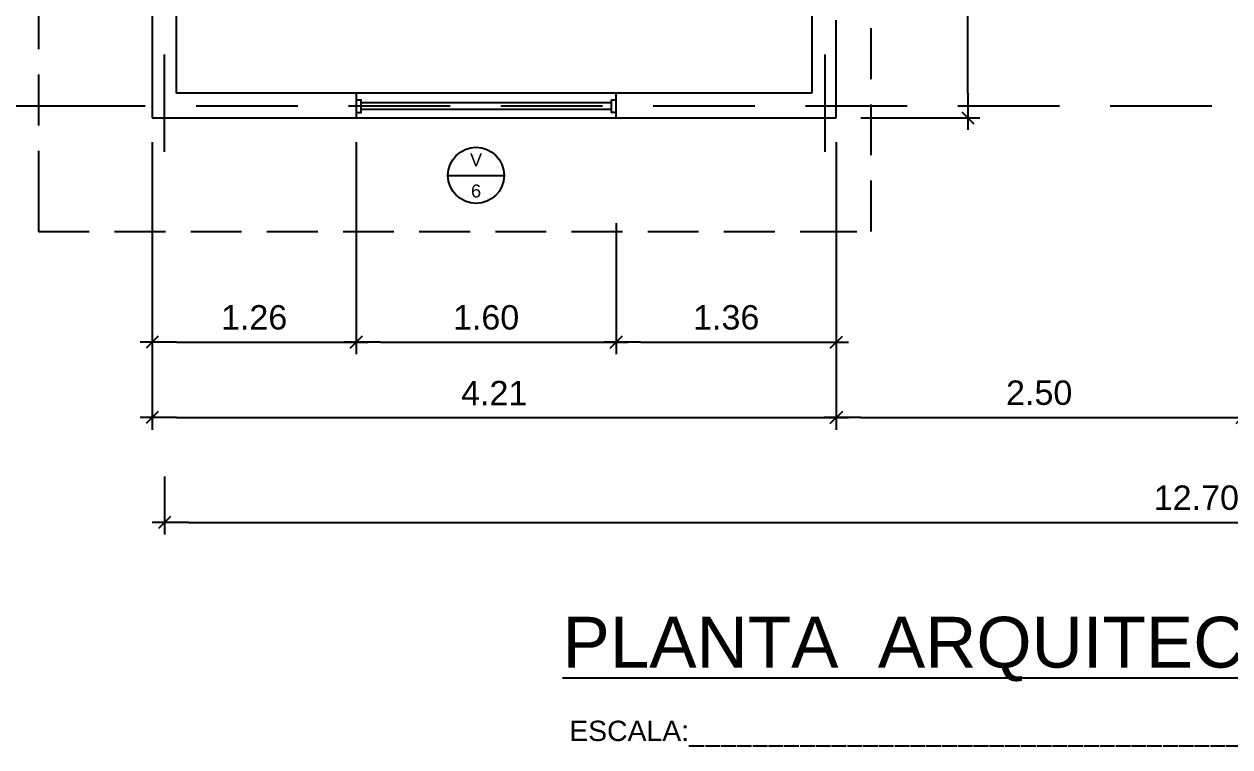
# Model space of a CAD drawing. Header units: millimetres. Extents: x 3 to 131, y 46 to 75.
# Drawn here: x 110.75 to 118.17, y 45.56 to 50.01 of the extents above; entities that cross this region are included whole.
import ezdxf
from ezdxf.enums import TextEntityAlignment as Align

# ---------------------------------------------------------------- set-up
doc = ezdxf.new("R2010")
doc.units = ezdxf.units.MM
doc.header["$LTSCALE"] = 0.5
doc.linetypes.add('CENTER2', pattern=[28.575, 19.05, -3.175, 3.175, -3.175])
doc.linetypes.add('HIDDEN2', pattern=[0.1875, 0.125, -0.0625])
for name, color, linetype in [('COTAS', 1, 'Continuous'), ('EJES', 251, 'CENTER2'), ('Paredes', 5, 'Continuous'), ('SIMPUERTASYVENTANAS', 2, 'Continuous'), ('TECHO', 2, 'Continuous'), ('VENTANA', 2, 'Continuous')]:
    doc.layers.add(name, color=color, linetype=linetype)
doc.styles.add('A', font='arial.ttf')
doc.styles.add('arial', font='arial.ttf')
doc.styles.add('ROMANS', font='romans.shx')
doc.styles.add('Swis721', font='swissk.ttf')
doc.dimstyles.new('DIM 75', dxfattribs={"dimscale": 0, "dimtxt": 0.15, "dimasz": 0.15, "dimexe": 0.075, "dimexo": 0.15, "dimgap": 0.075, "dimtad": 1, "dimzin": 0, "dimdsep": 46, "dimtxsty": 'ROMANS', "dimblk": 'COTA', "dimcen": 0.075, "dimdle": 0.075, "dimclrd": 256, "dimclre": 256, "dimclrt": 256, "dimaunit": 1, "dimadec": 0, "dimazin": 0, "dimtfac": 0.75, "dimtix": 1, "dimtmove": 2, "dimatfit": 3, "dimfxl": 0.075, "dimtvp": 1.5, "dimtolj": 1, "dimtzin": 0, "dimarcsym": 0})

# ---------------------------------------------------------------- blocks, each defined once
blk = doc.blocks.new('TECHO')
at = {"layer": 'TECHO', "color": 8, "linetype": 'HIDDEN2', "ltscale": 5}
blk.add_lwpolyline([(4.16, 59.2505), (4.16, 59.2505), (0.4142, 59.2505), (0, 59.2505), (0, 49.1603), (0, 48.9104), (4.7242, 48.9104), (5.1242, 48.9104), (5.1242, 52.6453)], dxfattribs=at)
blk = doc.blocks.new('COTA')
at = {"color": 4}
blk.add_line((-0.247, -0.249), (0.247, 0.249), dxfattribs=at)
at = {"color": 1}
blk.add_line((-1.001, -0.001), (0.495, -0.001), dxfattribs=at)
blk = doc.blocks.new('*D137')
at = {"layer": 'COTAS', "lineweight": -2, "transparency": 16777216}
for p, q in [((111.5339, 49.2828), (111.5339, 47.9768)), ((112.7889, 49.2828), (112.7889, 47.9768)), ((111.6839, 48.0518), (112.6389, 48.0518))]:
    blk.add_line(p, q, dxfattribs=at)
at = {"layer": 'DEFPOINTS', "color": 0, "transparency": 16777216}
for p in [(111.5339, 49.4328), (112.7889, 49.4328), (112.7889, 48.0518)]:
    blk.add_point(p, dxfattribs=at)
at = {"layer": 'COTAS', "lineweight": -2, "transparency": 16777216, "xscale": 0.15, "yscale": 0.15, "zscale": 0.15, "rotation": 180}
blk.add_blockref('COTA', (111.5339, 48.0518), dxfattribs=at)
at = {"layer": 'COTAS', "lineweight": -2, "transparency": 16777216, "xscale": 0.15, "yscale": 0.15, "zscale": 0.15}
blk.add_blockref('COTA', (112.7889, 48.0518), dxfattribs=at)
at = {"layer": 'COTAS', "transparency": 16777216, "insert": (112.1614, 48.2033), "char_height": 0.15, "attachment_point": 5, "style": 'A'}
blk.add_mtext('\\A1;1.26', dxfattribs=at)
blk = doc.blocks.new('*D103')
at = {"layer": 'COTAS', "lineweight": -2, "transparency": 16777216}
for p, q in [((112.7889, 48.7828), (112.7889, 47.9768)), ((114.3889, 48.7828), (114.3889, 47.9768)), ((112.9389, 48.0518), (114.2389, 48.0518))]:
    blk.add_line(p, q, dxfattribs=at)
at = {"layer": 'DEFPOINTS', "color": 0, "transparency": 16777216}
for p in [(112.7889, 48.9328), (114.3889, 48.9328), (114.3889, 48.0518)]:
    blk.add_point(p, dxfattribs=at)
at = {"layer": 'COTAS', "lineweight": -2, "transparency": 16777216, "xscale": 0.15, "yscale": 0.15, "zscale": 0.15, "rotation": 180}
blk.add_blockref('COTA', (112.7889, 48.0518), dxfattribs=at)
at = {"layer": 'COTAS', "lineweight": -2, "transparency": 16777216, "xscale": 0.15, "yscale": 0.15, "zscale": 0.15}
blk.add_blockref('COTA', (114.3889, 48.0518), dxfattribs=at)
at = {"layer": 'COTAS', "transparency": 16777216, "insert": (113.5889, 48.2033), "char_height": 0.15, "attachment_point": 5, "style": 'A'}
blk.add_mtext('\\A1;1.60', dxfattribs=at)
blk = doc.blocks.new('*D104')
at = {"layer": 'COTAS', "lineweight": -2, "transparency": 16777216}
for p, q in [((114.3889, 48.7828), (114.3889, 47.9768)), ((115.7439, 48.7828), (115.7439, 47.9768)), ((114.5389, 48.0518), (115.5939, 48.0518))]:
    blk.add_line(p, q, dxfattribs=at)
at = {"layer": 'DEFPOINTS', "color": 0, "transparency": 16777216}
for p in [(114.3889, 48.9328), (115.7439, 48.9328), (115.7439, 48.0518)]:
    blk.add_point(p, dxfattribs=at)
at = {"layer": 'COTAS', "lineweight": -2, "transparency": 16777216, "xscale": 0.15, "yscale": 0.15, "zscale": 0.15, "rotation": 180}
blk.add_blockref('COTA', (114.3889, 48.0518), dxfattribs=at)
at = {"layer": 'COTAS', "lineweight": -2, "transparency": 16777216, "xscale": 0.15, "yscale": 0.15, "zscale": 0.15}
blk.add_blockref('COTA', (115.7439, 48.0518), dxfattribs=at)
at = {"layer": 'COTAS', "transparency": 16777216, "insert": (115.0664, 48.2034), "char_height": 0.15, "attachment_point": 5, "style": 'A'}
blk.add_mtext('\\A1;1.36', dxfattribs=at)
blk = doc.blocks.new('*D138')
at = {"layer": 'COTAS', "lineweight": -2, "transparency": 16777216}
for p, q in [((115.7439, 49.2828), (115.7439, 47.513)), ((111.5339, 48.5828), (111.5339, 47.513)), ((111.6839, 47.588), (115.5939, 47.588))]:
    blk.add_line(p, q, dxfattribs=at)
at = {"layer": 'DEFPOINTS', "color": 0, "transparency": 16777216}
for p in [(115.7439, 49.4328), (111.5339, 48.7328), (115.7439, 47.588)]:
    blk.add_point(p, dxfattribs=at)
at = {"layer": 'COTAS', "lineweight": -2, "transparency": 16777216, "xscale": 0.15, "yscale": 0.15, "zscale": 0.15, "rotation": 180}
blk.add_blockref('COTA', (111.5339, 47.588), dxfattribs=at)
at = {"layer": 'COTAS', "lineweight": -2, "transparency": 16777216, "xscale": 0.15, "yscale": 0.15, "zscale": 0.15}
blk.add_blockref('COTA', (115.7439, 47.588), dxfattribs=at)
at = {"layer": 'COTAS', "transparency": 16777216, "insert": (113.6389, 47.7384), "char_height": 0.15, "attachment_point": 5, "style": 'A'}
blk.add_mtext('\\A1;4.21', dxfattribs=at)
blk = doc.blocks.new('*D112')
at = {"layer": 'COTAS', "lineweight": -2, "transparency": 16777216}
for p, q in [((118.2405, 49.8337), (118.2405, 47.513)), ((115.7439, 49.2828), (115.7439, 47.513)), ((115.8939, 47.588), (118.0905, 47.588))]:
    blk.add_line(p, q, dxfattribs=at)
at = {"layer": 'DEFPOINTS', "color": 0, "transparency": 16777216}
for p in [(118.2405, 49.9837), (115.7439, 49.4328), (118.2405, 47.588)]:
    blk.add_point(p, dxfattribs=at)
at = {"layer": 'COTAS', "lineweight": -2, "transparency": 16777216, "xscale": 0.15, "yscale": 0.15, "zscale": 0.15, "rotation": 180}
blk.add_blockref('COTA', (115.7439, 47.588), dxfattribs=at)
at = {"layer": 'COTAS', "lineweight": -2, "transparency": 16777216, "xscale": 0.15, "yscale": 0.15, "zscale": 0.15}
blk.add_blockref('COTA', (118.2405, 47.588), dxfattribs=at)
at = {"layer": 'COTAS', "transparency": 16777216, "insert": (116.9922, 47.7396), "char_height": 0.15, "attachment_point": 5, "style": 'A'}
blk.add_mtext('\\A1;2.50', dxfattribs=at)
blk = doc.blocks.new('*D77')
at = {"layer": 'COTAS', "lineweight": -2, "transparency": 16777216}
for p, q in [((111.3839, 52.0078), (110.2822, 52.0078)), ((110.3572, 49.6528), (110.3572, 51.8578)), ((111.4589, 49.5028), (110.2822, 49.5028))]:
    blk.add_line(p, q, dxfattribs=at)
at = {"layer": 'DEFPOINTS', "color": 0, "transparency": 16777216}
for p in [(110.3572, 52.0078), (111.5339, 52.0078), (111.6089, 49.5028)]:
    blk.add_point(p, dxfattribs=at)
at = {"layer": 'COTAS', "lineweight": -2, "transparency": 16777216, "xscale": 0.15, "yscale": 0.15, "zscale": 0.15}
for p, rotation in [((110.3572, 52.0078), 90), ((110.3572, 49.5028), 270)]:
    blk.add_blockref('COTA', p, dxfattribs=dict(at, rotation=rotation))
at = {"layer": 'COTAS', "transparency": 16777216, "insert": (110.2056, 50.7553), "char_height": 0.15, "attachment_point": 5, "rotation": 90, "style": 'A'}
blk.add_mtext('\\A1;2.50', dxfattribs=at)
blk = doc.blocks.new('*D92')
at = {"layer": 'COTAS', "lineweight": -2, "transparency": 16777216}
for p, q in [((111.6091, 47.2242), (111.6091, 46.867)), ((124.3095, 47.2239), (124.3095, 46.867)), ((111.7591, 46.942), (124.1595, 46.942))]:
    blk.add_line(p, q, dxfattribs=at)
at = {"layer": 'DEFPOINTS', "color": 0, "transparency": 16777216}
for p in [(111.6091, 47.3742), (124.3095, 47.3739), (124.3095, 46.942)]:
    blk.add_point(p, dxfattribs=at)
at = {"layer": 'COTAS', "lineweight": -2, "transparency": 16777216, "xscale": 0.15, "yscale": 0.15, "zscale": 0.15, "rotation": 180}
blk.add_blockref('COTA', (111.6091, 46.942), dxfattribs=at)
at = {"layer": 'COTAS', "lineweight": -2, "transparency": 16777216, "xscale": 0.15, "yscale": 0.15, "zscale": 0.15}
blk.add_blockref('COTA', (124.3095, 46.942), dxfattribs=at)
at = {"layer": 'COTAS', "transparency": 16777216, "insert": (117.9593, 47.0936), "char_height": 0.15, "attachment_point": 5, "style": 'A'}
blk.add_mtext('\\A1;12.70', dxfattribs=at)
blk = doc.blocks.new('*D135')
at = {"layer": 'COTAS', "lineweight": -2, "transparency": 16777216}
for p, q in [((115.8939, 52.9078), (116.6278, 52.9078)), ((116.5528, 49.5828), (116.5528, 52.7578)), ((115.8939, 49.4328), (116.6278, 49.4328))]:
    blk.add_line(p, q, dxfattribs=at)
at = {"layer": 'DEFPOINTS', "color": 0, "transparency": 16777216}
for p in [(115.7439, 52.9078), (116.5528, 52.9078), (115.7439, 49.4328)]:
    blk.add_point(p, dxfattribs=at)
at = {"layer": 'COTAS', "lineweight": -2, "transparency": 16777216, "xscale": 0.15, "yscale": 0.15, "zscale": 0.15}
for p, rotation in [((116.5528, 52.9078), 90), ((116.5528, 49.4328), 270)]:
    blk.add_blockref('COTA', p, dxfattribs=dict(at, rotation=rotation))
at = {"layer": 'COTAS', "transparency": 16777216, "insert": (116.3542, 51.5339), "char_height": 0.15, "attachment_point": 5, "rotation": 90, "style": 'A'}
blk.add_mtext('\\A1;3.47', dxfattribs=at)
blk = doc.blocks.new('simbols')
at = {"layer": 'EJES', "linetype": 'HIDDEN2', "ltscale": 10}
for p, q in [((-0.0579, 63.3316), (-0.0579, 48.6712)), ((4.0071, 63.3317), (4.0071, 48.6712)), ((17.6377, 48.9504), (-3.972, 48.9504))]:
    blk.add_line(p, q, dxfattribs=at)
blk = doc.blocks.new('A$C14F95152')
at = {"color": 2}
blk.add_line((-0.27, 0), (0.27, 0), dxfattribs=at)
blk.add_circle((0, 0), 0.27, dxfattribs=at)
at = {"color": 2, "style": 'ROMANS', "width": 1.3, "flags": 4}
blk.add_attdef('S', text='', height=0.12, dxfattribs=at).set_placement((0, 0.15), align=Align.MIDDLE_CENTER)
at = {"color": 2, "style": 'ROMANS', "width": 1.3}
blk.add_attdef('SIMBOLO', text='', height=0.12, dxfattribs=at).set_placement((0, -0.15), align=Align.MIDDLE_CENTER)

msp = doc.modelspace()

# ---------------------------------------------------------------- linework, layer by layer
at = {"layer": 'Paredes'}
for p, q in [((111.5339, 54.3029), (111.5339, 49.4328)), ((111.6839, 49.5828), (111.6839, 53.0178)), ((115.5939, 52.9078), (115.5939, 49.5828)), ((115.7439, 49.4328), (115.7439, 50.0337)), ((115.5939, 49.5828), (111.6839, 49.5828)), ((114.3889, 49.5828), (112.7889, 49.5828)), ((111.5339, 49.4328), (115.7439, 49.4328))]:
    msp.add_line(p, q, dxfattribs=at)
at = {"layer": 'VENTANA', "color": 1}
for p, q in [((114.3581, 49.5236), (112.8197, 49.5236)), ((114.3581, 49.4836), (112.8197, 49.4836))]:
    msp.add_line(p, q, dxfattribs=at)
at = {"layer": 'VENTANA'}
msp.add_lwpolyline([(112.7889, 49.5828), (112.7889, 49.4328), (114.3889, 49.4328), (114.3889, 49.5828), (112.7889, 49.5828)], dxfattribs=at)
at = {"layer": 'VENTANA', "color": 1}
msp.add_lwpolyline([(112.7889, 49.5402), (112.7889, 49.4654), (112.8197, 49.4654), (112.8197, 49.5402)], close=True, dxfattribs=at)
at = {"layer": 'VENTANA', "color": 251, "true_color": 0x636466}
msp.add_lwpolyline([(114.3581, 49.541), (114.3581, 49.4662), (114.3889, 49.4662), (114.3889, 49.541)], close=True, dxfattribs=at)

# ---------------------------------------------------------------- block references
at = {"layer": 'COTAS', "color": 3}
msp.add_blockref('TECHO', (110.8339, -0.1775), dxfattribs=at)
at = {"layer": 'Paredes'}
msp.add_blockref('simbols', (111.6668, 0.5524), dxfattribs=at)
at = {"layer": 'SIMPUERTASYVENTANAS', "color": 8}
ref = msp.add_blockref('A$C14F95152', (113.5271, 49.0779), dxfattribs=dict(at, xscale=0.6400000000000001, yscale=0.6400000000000001, zscale=0.6400000000000001))
ref.add_attrib('S', 'V', dxfattribs={"layer": '0', "color": 2, "height": 0.08, "style": 'arial', "flags": 4}).set_placement((113.5271, 49.1739), align=Align.MIDDLE_CENTER)
ref.add_attrib('SIMBOLO', '6', dxfattribs={"layer": '0', "color": 2, "height": 0.08, "style": 'arial'}).set_placement((113.5271, 48.9819), align=Align.MIDDLE_CENTER)

# ---------------------------------------------------------------- texts
at = {"color": 4, "style": 'Swis721'}
msp.add_text('%%UPLANTA  ARQUITECTONICA ', height=0.3125, dxfattribs=at).set_placement((114.059, 46.049, 156.9049))
at = {"color": 4, "insert": (117.4066, 45.6417), "char_height": 0.125, "width": 9.05, "attachment_point": 5, "style": 'A'}
msp.add_mtext('{\\C3;ESCALA:_________________________________________________________1:75}', dxfattribs=at)

# ---------------------------------------------------------------- dimensions: what is measured, and where the dimension line sits
at = {"layer": 'COTAS', "color": 3}
dim = msp.add_linear_dim(base=(116.55283, 52.90779), p1=(115.74392, 49.43283), p2=(115.74392, 52.90779), angle=90, dimstyle='DIM 75', override={"dimscale": 1, "dimtxsty": 'A'}, dxfattribs=at)
dim.commit()
dim.dimension.update_dxf_attribs({"geometry": '*D135', "text_midpoint": (116.35422, 51.53386), "dimtype": 160})
dim = msp.add_linear_dim(base=(110.35716, 52.00777), p1=(111.60892, 49.50283), p2=(111.53392, 52.00777), angle=90, dimstyle='DIM 75', override={"dimscale": 1, "dimtxsty": 'A'}, dxfattribs=at)
dim.commit()
dim.dimension.update_dxf_attribs({"geometry": '*D77', "text_midpoint": (110.20557, 50.7553)})
for base, p1, p2, picture, middle in [((118.2405, 47.588), (115.7439, 49.4328), (118.2405, 49.9837), '*D112', (116.9922, 47.7396)), ((112.788921292, 48.051757245), (111.533921289, 49.432825462), (112.788921292, 49.432825462), '*D137', (112.16142129, 48.203343193)), ((115.7439, 47.588), (111.5339, 48.7328), (115.7439, 49.4328), '*D138', (113.6389, 47.7384)), ((114.3889, 48.0518), (112.7889, 48.9328), (114.3889, 48.9328), '*D103', (113.5889, 48.2033)), ((115.7439213, 48.0517572), (114.3889209, 48.9328255), (115.7439213, 48.9328255), '*D104', (115.0664211, 48.2033944)), ((124.3095, 46.942), (111.6091, 47.3742), (124.3095, 47.3739), '*D92', (117.9593, 47.0936))]:
    dim = msp.add_linear_dim(base=base, p1=p1, p2=p2, dimstyle='DIM 75', override={"dimscale": 1, "dimtxsty": 'A'}, dxfattribs=at)
    dim.commit()
    dim.dimension.update_dxf_attribs({"geometry": picture, "text_midpoint": middle})

doc.saveas('drawing.dxf')
